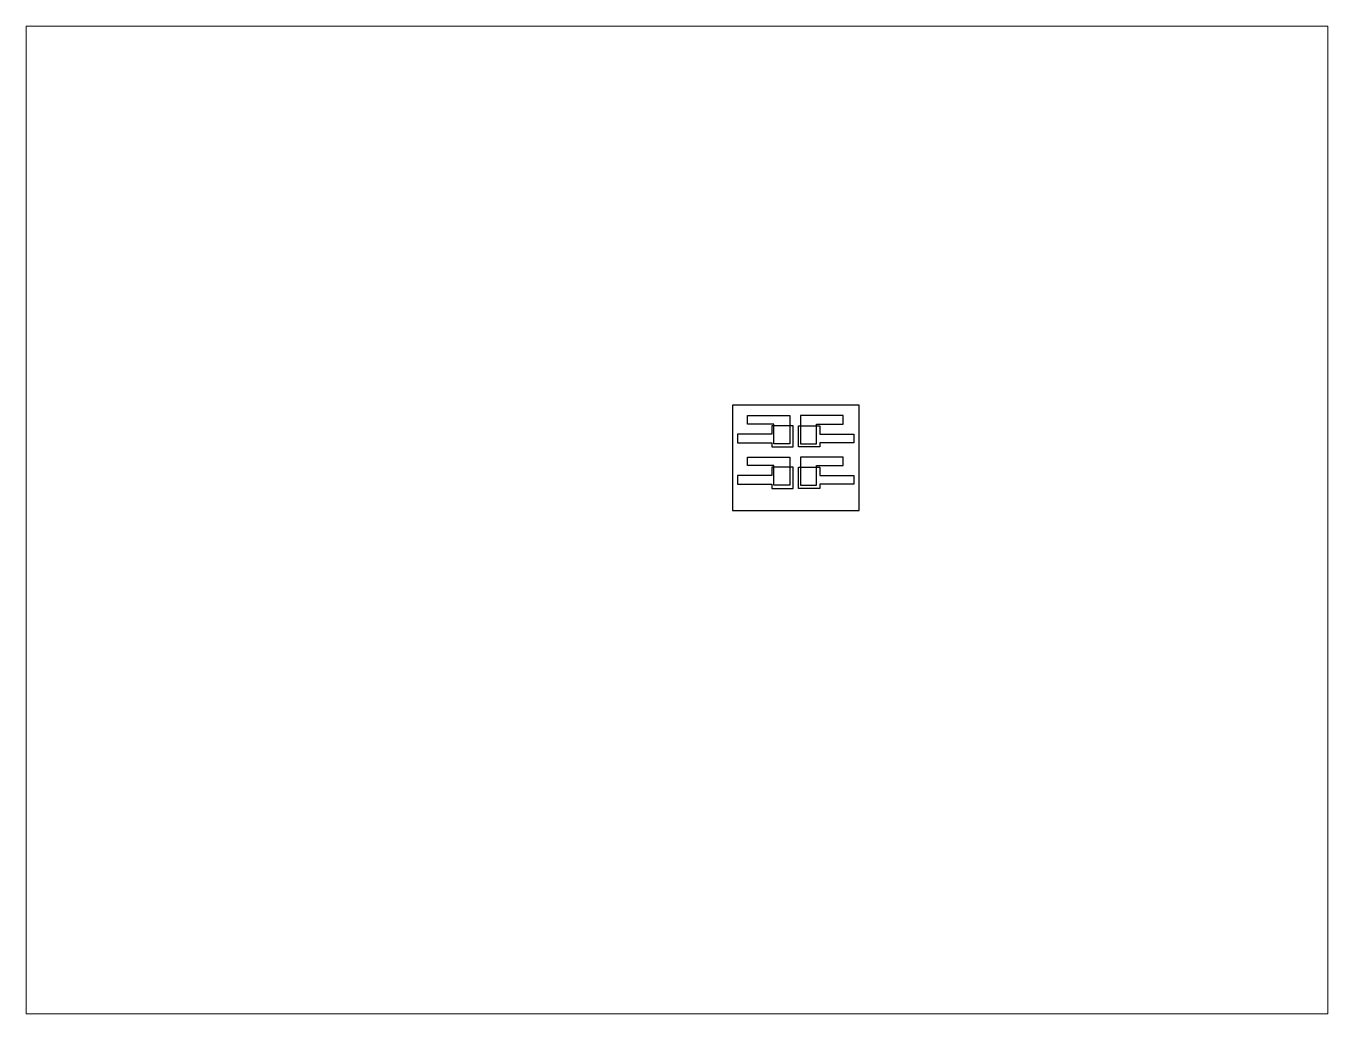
# Paper-space layout 'Layout2' of a CAD drawing. Extents: x 26 to 231, y 20 to 176.
# The model-space entities are those that its viewports show. They can reach past a viewport. Long polylines and large blocks are cut down to what shows.
import ezdxf

# ---------------------------------------------------------------- set-up
doc = ezdxf.new("R2010")
doc.units = 13

# ---------------------------------------------------------------- blocks, each defined once
blk = doc.blocks.new('ㅇㄴㅁㄴㅇㅁ')
for points in [[(1100, 1000), (24900, 1000), (24900, 20800), (1100, 20800), (1100, 1000)], [(1100, 1000), (24900, 1000)]]:
    blk.add_lwpolyline(points)
at = {"color": 1}
for points in [[(8900, 13550), (8900, 17250), (3900, 17250), (3900, 18850), (11900, 18850), (11900, 13550), (8900, 13550)], [(16900, 13550), (16900, 17250), (21900, 17250), (21900, 18850), (13900, 18850), (13900, 13550), (16900, 13550)], [(8900, 5750), (8900, 9450), (3900, 9450), (3900, 11050), (11900, 11050), (11900, 5750), (8900, 5750)], [(16900, 5750), (16900, 9450), (21900, 9450), (21900, 11050), (13900, 11050), (13900, 5750), (16900, 5750)]]:
    blk.add_lwpolyline(points, dxfattribs=at)
at = {"color": 5}
for points in [[(2050, 13750), (8500, 13750), (8500, 12950), (12500, 12950), (12500, 16950), (8500, 16950), (8500, 15350), (2050, 15350), (2050, 13750)], [(23950, 13750), (17500, 13750), (17500, 12950), (13500, 12950), (13500, 16950), (17500, 16950), (17500, 15350), (23950, 15350), (23950, 13750)], [(2050, 5950), (8500, 5950), (8500, 5150), (12500, 5150), (12500, 9150), (8500, 9150), (8500, 7550), (2050, 7550), (2050, 5950)], [(23950, 5950), (17500, 5950), (17500, 5150), (13500, 5150), (13500, 9150), (17500, 9150), (17500, 7550), (23950, 7550), (23950, 5950)]]:
    blk.add_lwpolyline(points, dxfattribs=at)

msp = doc.modelspace()

# ---------------------------------------------------------------- block references
msp.add_blockref('ㅇㄴㅁㄴㅇㅁ', (58810, 790))

psp = doc.layouts.new('Layout2')

# ---------------------------------------------------------------- viewports
at = {"layer": '0', "view_target_point": (115000, -5000)}
psp.add_viewport(center=(128.5, 97.5), size=(205.6, 156), view_center_point=(-65535.92, 5000), view_height=185839.4215, dxfattribs=at)

doc.saveas('drawing.dxf')
